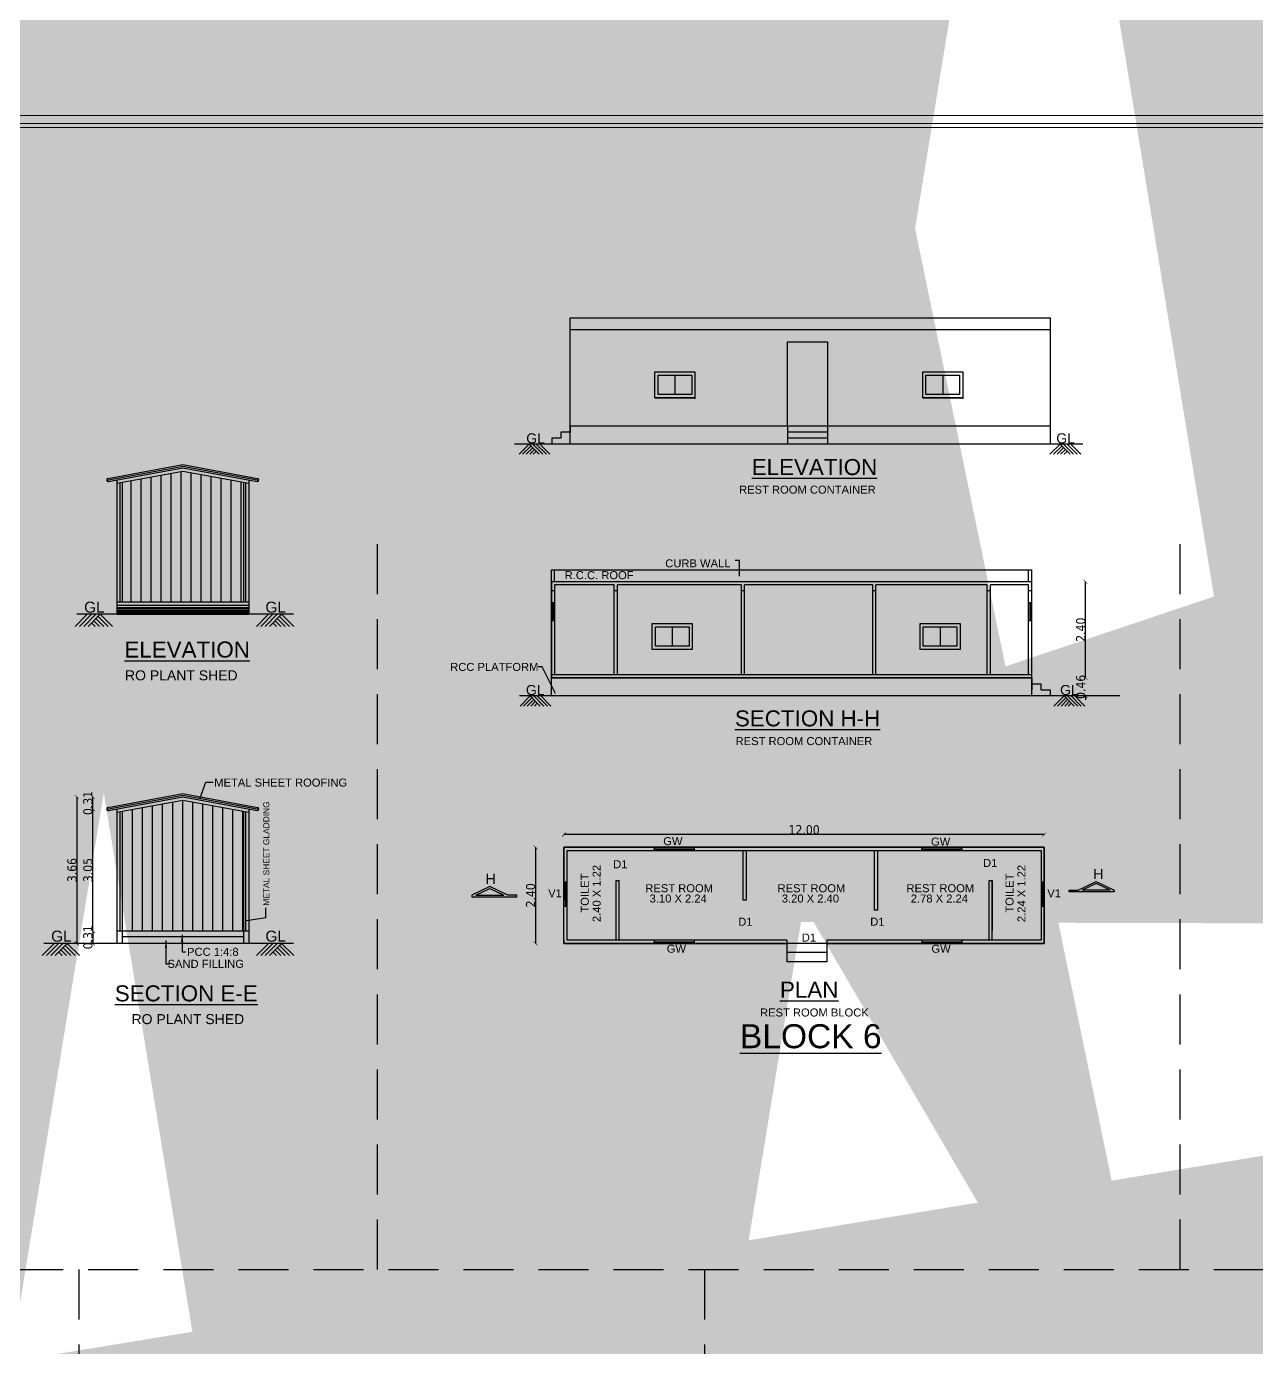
# Model space of a CAD drawing. Header units: metres. Extents: x 0 to 11269, y -5244 to -4054.
# Drawn here: x 10533.78 to 10564.51, y -4832.63 to -4799.62 of the extents above; entities that cross this region are included whole.
import ezdxf

# ---------------------------------------------------------------- set-up
doc = ezdxf.new("R2010")
doc.units = ezdxf.units.M
doc.header["$MEASUREMENT"] = 0
doc.header["$PDMODE"] = 2
doc.linetypes.add('HIDDEN', pattern=[0.375, 0.25, -0.125])
for name, color, linetype in [('2CON', 5, 'Continuous'), ('3CON', 3, 'Continuous'), ('4CON', 4, 'Continuous'), ('5CON', 2, 'Continuous'), ('BOUNDARY', 6, 'Continuous'), ('DIM', 3, 'Continuous'), ('DIST_EXIT', 7, 'Continuous'), ('G', 5, 'Continuous'), ('REIN', 3, 'Continuous'), ('TEX', 2, 'Continuous'), ('TEXT', 3, 'Continuous')]:
    doc.layers.add(name, color=color, linetype=linetype)
doc.styles.get("Standard").update_dxf_attribs({"font": 'arial.ttf'})
doc.styles.add('STYLE1', font='tahoma.ttf', dxfattribs={"height": 0.23})
doc.styles.add('SUBBU3', font='swissl.ttf', dxfattribs={"width": 0.8})
doc.dimstyles.new('300', dxfattribs={"dimscale": 0.1, "dimtxt": 500, "dimasz": 2000, "dimexe": 400, "dimexo": 1500, "dimgap": 0, "dimtad": 1, "dimlfac": 0.001, "dimzin": 0, "dimdsep": 46, "dimtxsty": 'Standard', "dimcen": 800, "dimse1": 1, "dimse2": 1, "dimclrd": 1, "dimclre": 5, "dimclrt": 3, "dimadec": 0, "dimazin": 0, "dimtfac": 1, "dimtix": 1, "dimtofl": 0, "dimtmove": 1, "dimatfit": 3, "dimfxl": 0, "dimtolj": 1, "dimtzin": 0, "dimarcsym": 0})
doc.dimstyles.new('FLOOR PLAN', dxfattribs={"dimtxt": 0.4, "dimasz": 0.1, "dimexe": 0.18, "dimexo": 0.0625, "dimgap": 0, "dimtad": 1, "dimzin": 0, "dimdsep": 46, "dimtxsty": 'Standard', "dimblk": 'ARCHTICK', "dimcen": 0.09, "dimse1": 1, "dimse2": 1, "dimclrd": 254, "dimclrt": 3, "dimadec": 0, "dimazin": 0, "dimtfac": 1, "dimtix": 1, "dimtofl": 0, "dimtmove": 1, "dimatfit": 0, "dimfxl": 0, "dimtolj": 1, "dimtzin": 0, "dimlwd": -1, "dimarcsym": 0})
doc.dimstyles.new('GG', dxfattribs={"dimscale": 0.1, "dimtxt": 2000, "dimasz": 2000, "dimexe": 400, "dimexo": 1500, "dimgap": 0.08, "dimtad": 1, "dimlfac": 0.001, "dimzin": 0, "dimdsep": 46, "dimtxsty": 'Standard', "dimcen": 800, "dimse1": 1, "dimse2": 1, "dimclrd": 1, "dimclre": 5, "dimclrt": 3, "dimadec": 0, "dimazin": 0, "dimtfac": 1, "dimtix": 1, "dimtofl": 0, "dimtmove": 0, "dimatfit": 3, "dimfxl": 0, "dimtolj": 1, "dimtzin": 0, "dimarcsym": 0})
doc.dimstyles.get("Standard").update_dxf_attribs({"dimtxt": 0.18, "dimasz": 0.18, "dimexe": 0.18, "dimexo": 0.0625, "dimgap": 0.09, "dimtad": 0, "dimtih": 1, "dimtoh": 1, "dimdec": 4, "dimzin": 0, "dimdsep": 46, "dimtxsty": 'Standard', "dimcen": 0.09, "dimadec": 0, "dimazin": 0, "dimtfac": 1, "dimtdec": 4, "dimtofl": 0, "dimtmove": 0, "dimatfit": 3, "dimfxl": 0, "dimtolj": 1, "dimtzin": 0, "dimarcsym": 0})

# ---------------------------------------------------------------- blocks, each defined once
blk = doc.blocks.new('_ArchTick')
at = {"color": 0, "lineweight": 0, "const_width": 0.15}
blk.add_lwpolyline([(-0.5, -0.5), (0.5, 0.5)], dxfattribs=at)
blk = doc.blocks.new('*D285')
at = {"layer": 'DEFPOINTS', "color": 0, "linetype": 'ByBlock', "ltscale": 100}
for p in [(10535.434, -4819.171), (10536.034, -4819.171), (10536.034, -4822.221)]:
    blk.add_point(p, dxfattribs=at)
at = {"layer": 'DIM', "color": 254, "linetype": 'HIDDEN', "ltscale": 100}
blk.add_line((10535.434, -4822.221), (10535.434, -4819.171), dxfattribs=at)
at = {"layer": 'DIM', "color": 254, "linetype": 'ByBlock', "ltscale": 100, "xscale": 0.1, "yscale": 0.1, "zscale": 0.1}
for p, rotation in [((10535.434, -4819.171), 90), ((10535.434, -4822.221), 270)]:
    blk.add_blockref('_ArchTick', p, dxfattribs=dict(at, rotation=rotation))
at = {"layer": 'DIM', "color": 3, "linetype": 'ByBlock', "ltscale": 100, "insert": (10535.314, -4820.696), "char_height": 0.23, "attachment_point": 5, "rotation": 90, "style": 'STYLE1'}
blk.add_mtext('\\A1;3.05', dxfattribs=at)
blk = doc.blocks.new('*D286')
at = {"layer": 'DEFPOINTS', "color": 0, "linetype": 'ByBlock', "ltscale": 100}
for p in [(10535.356, -4818.866), (10535.035, -4822.526), (10535.356, -4822.526)]:
    blk.add_point(p, dxfattribs=at)
at = {"layer": 'DIM', "color": 254, "linetype": 'HIDDEN', "ltscale": 100}
blk.add_line((10535.035, -4818.866), (10535.035, -4822.526), dxfattribs=at)
at = {"layer": 'DIM', "color": 254, "linetype": 'ByBlock', "ltscale": 100, "xscale": 0.1, "yscale": 0.1, "zscale": 0.1}
for p, rotation in [((10535.035, -4818.866), 90), ((10535.035, -4822.526), 270)]:
    blk.add_blockref('_ArchTick', p, dxfattribs=dict(at, rotation=rotation))
at = {"layer": 'DIM', "color": 3, "linetype": 'ByBlock', "ltscale": 100, "insert": (10534.916, -4820.696), "char_height": 0.23, "attachment_point": 5, "rotation": 90, "style": 'STYLE1'}
blk.add_mtext('\\A1;3.66', dxfattribs=at)
blk = doc.blocks.new('*D287')
at = {"layer": 'DEFPOINTS', "color": 0, "linetype": 'ByBlock', "ltscale": 100}
for p in [(10536.034, -4822.221), (10535.434, -4822.526), (10536.034, -4822.526)]:
    blk.add_point(p, dxfattribs=at)
at = {"layer": 'DIM', "color": 254, "linetype": 'HIDDEN', "ltscale": 100}
blk.add_line((10535.434, -4822.221), (10535.434, -4822.526), dxfattribs=at)
at = {"layer": 'DIM', "color": 254, "linetype": 'ByBlock', "ltscale": 100, "xscale": 0.1, "yscale": 0.1, "zscale": 0.1}
for p, rotation in [((10535.434, -4822.221), 90), ((10535.434, -4822.526), 270)]:
    blk.add_blockref('_ArchTick', p, dxfattribs=dict(at, rotation=rotation))
at = {"layer": 'DIM', "color": 3, "linetype": 'ByBlock', "ltscale": 100, "insert": (10535.314, -4822.373), "char_height": 0.23, "attachment_point": 5, "rotation": 90, "style": 'STYLE1'}
blk.add_mtext('\\A1;0.31', dxfattribs=at)
blk = doc.blocks.new('*D288')
at = {"layer": 'DEFPOINTS', "color": 0, "linetype": 'ByBlock', "ltscale": 100}
for p in [(10535.434, -4818.866), (10537.684, -4818.866), (10536.034, -4819.171)]:
    blk.add_point(p, dxfattribs=at)
at = {"layer": 'DIM', "color": 254, "linetype": 'HIDDEN', "ltscale": 100}
blk.add_line((10535.434, -4819.171), (10535.434, -4818.866), dxfattribs=at)
at = {"layer": 'DIM', "color": 254, "linetype": 'ByBlock', "ltscale": 100, "xscale": 0.1, "yscale": 0.1, "zscale": 0.1}
for p, rotation in [((10535.434, -4818.866), 90), ((10535.434, -4819.171), 270)]:
    blk.add_blockref('_ArchTick', p, dxfattribs=dict(at, rotation=rotation))
at = {"layer": 'DIM', "color": 3, "linetype": 'ByBlock', "ltscale": 100, "insert": (10535.314, -4819.018), "char_height": 0.23, "attachment_point": 5, "rotation": 90, "style": 'STYLE1'}
blk.add_mtext('\\A1;0.31', dxfattribs=at)
blk = doc.blocks.new('*D291')
at = {"layer": 'DEFPOINTS', "color": 0, "linetype": 'ByBlock', "ltscale": 100}
for p in [(10546.871, -4820.126), (10546.496, -4822.526), (10546.871, -4822.526)]:
    blk.add_point(p, dxfattribs=at)
at = {"layer": 'DIM', "color": 254, "linetype": 'HIDDEN', "ltscale": 100}
blk.add_line((10546.496, -4820.126), (10546.496, -4822.526), dxfattribs=at)
at = {"layer": 'DIM', "color": 254, "linetype": 'ByBlock', "ltscale": 100, "xscale": 0.1, "yscale": 0.1, "zscale": 0.1}
for p, rotation in [((10546.496, -4820.126), 90), ((10546.496, -4822.526), 270)]:
    blk.add_blockref('_ArchTick', p, dxfattribs=dict(at, rotation=rotation))
at = {"layer": 'DIM', "color": 3, "linetype": 'ByBlock', "ltscale": 100, "insert": (10546.376, -4821.326), "char_height": 0.23, "attachment_point": 5, "rotation": 90, "style": 'STYLE1'}
blk.add_mtext('\\A1;2.40', dxfattribs=at)
blk = doc.blocks.new('*D292')
at = {"layer": 'DEFPOINTS', "color": 0, "linetype": 'ByBlock', "ltscale": 100}
for p in [(10547.209, -4819.81), (10547.209, -4820.126), (10559.209, -4820.126)]:
    blk.add_point(p, dxfattribs=at)
at = {"layer": 'DIM', "color": 254, "linetype": 'HIDDEN', "ltscale": 100}
blk.add_line((10559.209, -4819.81), (10547.209, -4819.81), dxfattribs=at)
at = {"layer": 'DIM', "color": 254, "linetype": 'ByBlock', "ltscale": 100, "xscale": 0.1, "yscale": 0.1, "zscale": 0.1, "rotation": 180}
blk.add_blockref('_ArchTick', (10547.209, -4819.81), dxfattribs=at)
at = {"layer": 'DIM', "color": 254, "linetype": 'ByBlock', "ltscale": 100, "xscale": 0.1, "yscale": 0.1, "zscale": 0.1}
blk.add_blockref('_ArchTick', (10559.209, -4819.81), dxfattribs=at)
at = {"layer": 'DIM', "color": 3, "linetype": 'ByBlock', "ltscale": 100, "insert": (10553.209, -4819.69), "char_height": 0.23, "attachment_point": 5, "style": 'STYLE1'}
blk.add_mtext('\\A1;12.00', dxfattribs=at)
blk = doc.blocks.new('*D289')
at = {"layer": 'DEFPOINTS', "color": 0, "linetype": 'ByBlock', "ltscale": 100}
for p in [(10552.098, -4815.89), (10560.24, -4815.89), (10552.098, -4816.345)]:
    blk.add_point(p, dxfattribs=at)
at = {"layer": 'DIM', "color": 254, "linetype": 'HIDDEN', "ltscale": 100}
for p, q in [((10560.24, -4815.89), (10560.24, -4815.79)), ((10560.24, -4816.345), (10560.24, -4816.445))]:
    blk.add_line(p, q, dxfattribs=at)
at = {"layer": 'DIM', "color": 254, "linetype": 'ByBlock', "ltscale": 100, "xscale": 0.1, "yscale": 0.1, "zscale": 0.1}
for p, rotation in [((10560.24, -4815.89), 270), ((10560.24, -4816.345), 90)]:
    blk.add_blockref('_ArchTick', p, dxfattribs=dict(at, rotation=rotation))
at = {"layer": 'DIM', "color": 3, "linetype": 'ByBlock', "ltscale": 100, "insert": (10560.121, -4816.117), "char_height": 0.23, "attachment_point": 5, "rotation": 90, "style": 'STYLE1'}
blk.add_mtext('\\A1;0.46', dxfattribs=at)
blk = doc.blocks.new('*D290')
at = {"layer": 'DEFPOINTS', "color": 0, "linetype": 'ByBlock', "ltscale": 100}
for p in [(10558.895, -4813.49), (10560.24, -4813.49), (10552.098, -4815.89)]:
    blk.add_point(p, dxfattribs=at)
at = {"layer": 'DIM', "color": 254, "linetype": 'HIDDEN', "ltscale": 100}
blk.add_line((10560.24, -4815.89), (10560.24, -4813.49), dxfattribs=at)
at = {"layer": 'DIM', "color": 254, "linetype": 'ByBlock', "ltscale": 100, "xscale": 0.1, "yscale": 0.1, "zscale": 0.1}
for p, rotation in [((10560.24, -4813.49), 90), ((10560.24, -4815.89), 270)]:
    blk.add_blockref('_ArchTick', p, dxfattribs=dict(at, rotation=rotation))
at = {"layer": 'DIM', "color": 3, "linetype": 'ByBlock', "ltscale": 100, "insert": (10560.121, -4814.69), "char_height": 0.23, "attachment_point": 5, "rotation": 90, "style": 'STYLE1'}
blk.add_mtext('\\A1;2.40', dxfattribs=at)

msp = doc.modelspace()

# ---------------------------------------------------------------- hatches: boundary and pattern name
at = {"layer": 'DIM', "linetype": 'ByBlock', "ltscale": 100}
h = msp.add_hatch(dxfattribs=at)
h.set_pattern_fill('ANSI31', color=4, scale=2, angle=225, style=0)
h.set_pattern_definition([(270, (4094.14307, 292.15275), (0.25, -1e-16), [])])
h.paths.add_polyline_path([(10539.19876, -4811.00644), (10537.6836, -4810.72636), (10536.16844, -4811.00644), (10536.16844, -4814.00071), (10539.19876, -4814.00071)])
h = msp.add_hatch(dxfattribs=at)
h.set_pattern_fill('ANSI31', color=4, scale=2, angle=225, style=0)
h.set_pattern_definition([(270, (4086.93128, 283.98295), (0.25, -1e-16), [])])
h.paths.add_polyline_path([(10536.16844, -4819.22644), (10536.16844, -4822.22071), (10539.19876, -4822.22071), (10539.19876, -4819.22644), (10537.6836, -4818.94636)])

# ---------------------------------------------------------------- linework, layer by layer
at = {"linetype": 'ByBlock', "lineweight": 18}
for points in [[(10514.24761, -4864.56177), (10602.66862, -4864.56177), (10602.66862, -4801.84434), (10514.24761, -4801.84434)], [(10514.44775, -4864.36163), (10602.46848, -4864.36163), (10602.46848, -4802.04448), (10514.44775, -4802.04448)], [(10514.54782, -4864.26156), (10602.36841, -4864.26156), (10602.36841, -4802.14455), (10514.54782, -4802.14455)]]:
    msp.add_lwpolyline(points, close=True, dxfattribs=at)
at = {"layer": '2CON'}
for p, q in [((10546.08576, -4810.30817), (10546.33777, -4810.05616)), ((10546.17486, -4810.30817), (10546.38232, -4810.10071)), ((10546.26396, -4810.30817), (10546.42687, -4810.14526)), ((10546.58979, -4810.30817), (10546.33777, -4810.05616)), ((10546.35306, -4810.30817), (10546.47142, -4810.18981)), ((10546.67889, -4810.30817), (10546.42687, -4810.05616)), ((10546.44216, -4810.30817), (10546.51597, -4810.23436)), ((10546.76799, -4810.30817), (10546.51597, -4810.05616)), ((10546.85709, -4810.30817), (10546.60507, -4810.05616)), ((10559.35036, -4810.30817), (10559.60238, -4810.05616)), ((10559.43946, -4810.30817), (10559.64693, -4810.10071)), ((10559.52856, -4810.30817), (10559.69148, -4810.14526)), ((10559.85439, -4810.30817), (10559.60238, -4810.05616)), ((10559.61766, -4810.30817), (10559.73603, -4810.18981)), ((10559.94349, -4810.30817), (10559.69148, -4810.05616)), ((10559.70676, -4810.30817), (10559.78058, -4810.23436)), ((10560.03259, -4810.30817), (10559.78058, -4810.05616)), ((10560.12169, -4810.30817), (10559.86968, -4810.05616)), ((10546.11158, -4816.59695), (10546.36359, -4816.34494)), ((10546.20068, -4816.59695), (10546.40814, -4816.38949)), ((10546.28978, -4816.59695), (10546.45269, -4816.43404)), ((10546.6156, -4816.59695), (10546.36359, -4816.34494)), ((10546.37888, -4816.59695), (10546.49724, -4816.47859)), ((10546.7047, -4816.59695), (10546.45269, -4816.34494)), ((10546.7938, -4816.59695), (10546.54179, -4816.34494)), ((10546.8829, -4816.59695), (10546.63089, -4816.34494)), ((10559.45186, -4816.59695), (10559.70388, -4816.34494)), ((10559.54096, -4816.59695), (10559.74843, -4816.38949)), ((10559.63006, -4816.59695), (10559.79298, -4816.43404)), ((10559.95589, -4816.59695), (10559.70388, -4816.34494)), ((10559.71916, -4816.59695), (10559.83753, -4816.47859)), ((10560.04499, -4816.59695), (10559.79298, -4816.34494)), ((10560.13409, -4816.59695), (10559.88208, -4816.34494)), ((10560.22319, -4816.59695), (10559.97118, -4816.34494)), ((10546.46798, -4816.59695), (10546.54179, -4816.52314)), ((10559.80826, -4816.59695), (10559.88208, -4816.52314))]:
    msp.add_line(p, q, dxfattribs=at)
at = {"layer": '2CON', "color": 1}
for p, q in [((10534.99303, -4814.61118), (10535.2985, -4814.30571)), ((10535.10103, -4814.61118), (10535.4065, -4814.30571)), ((10535.20903, -4814.61118), (10535.5145, -4814.30571)), ((10535.31703, -4814.61118), (10535.6225, -4814.30571)), ((10535.49597, -4814.61118), (10535.4065, -4814.52171)), ((10535.60397, -4814.61118), (10535.4605, -4814.46771)), ((10535.71197, -4814.61118), (10535.5145, -4814.41371)), ((10535.81997, -4814.61118), (10535.5685, -4814.35971)), ((10535.92797, -4814.61118), (10535.6225, -4814.30571)), ((10539.52304, -4814.61118), (10539.82851, -4814.30571)), ((10539.63104, -4814.61118), (10539.93651, -4814.30571)), ((10539.73904, -4814.61118), (10540.04451, -4814.30571)), ((10539.84704, -4814.61118), (10540.15251, -4814.30571)), ((10540.02598, -4814.61118), (10539.93651, -4814.52171)), ((10540.13398, -4814.61118), (10539.99051, -4814.46771)), ((10540.24198, -4814.61118), (10540.04451, -4814.41371)), ((10540.34998, -4814.61118), (10540.09851, -4814.35971)), ((10540.45798, -4814.61118), (10540.15251, -4814.30571)), ((10534.16854, -4822.83118), (10534.47401, -4822.52571)), ((10534.27654, -4822.83118), (10534.58201, -4822.52571)), ((10534.38454, -4822.83118), (10534.69001, -4822.52571)), ((10534.49254, -4822.83118), (10534.79801, -4822.52571)), ((10534.67148, -4822.83118), (10534.58201, -4822.74171)), ((10534.77948, -4822.83118), (10534.63601, -4822.68771)), ((10534.88748, -4822.83118), (10534.69001, -4822.63371)), ((10534.99548, -4822.83118), (10534.74401, -4822.57971)), ((10535.10348, -4822.83118), (10534.79801, -4822.52571)), ((10539.52304, -4822.83118), (10539.82851, -4822.52571)), ((10539.63104, -4822.83118), (10539.93651, -4822.52571)), ((10539.73904, -4822.83118), (10540.04451, -4822.52571)), ((10539.84704, -4822.83118), (10540.15251, -4822.52571)), ((10540.02598, -4822.83118), (10539.93651, -4822.74171)), ((10540.13398, -4822.83118), (10539.99051, -4822.68771)), ((10540.24198, -4822.83118), (10540.04451, -4822.63371)), ((10540.34998, -4822.83118), (10540.09851, -4822.57971)), ((10540.45798, -4822.83118), (10540.15251, -4822.52571))]:
    msp.add_line(p, q, dxfattribs=at)
at = {"layer": 'DIM', "color": 4, "linetype": 'ByBlock', "ltscale": 100}
for p, q in [((10547.36241, -4810.05616), (10547.36241, -4806.90116)), ((10547.36241, -4806.90116), (10559.36241, -4806.90116)), ((10559.36241, -4810.05616), (10559.36241, -4806.90116)), ((10559.36241, -4807.20116), (10547.36241, -4807.20116)), ((10550.48106, -4808.24995), (10550.48106, -4808.92245)), ((10557.17106, -4808.24995), (10557.17106, -4808.92245)), ((10547.13241, -4809.90116), (10546.90241, -4809.90116)), ((10546.90241, -4809.90116), (10546.90241, -4810.05616)), ((10547.36241, -4809.75116), (10547.13241, -4809.75116)), ((10547.13241, -4809.75116), (10547.13241, -4809.90116)), ((10547.36241, -4810.05616), (10547.36241, -4809.60116)), ((10559.36241, -4809.60116), (10547.36241, -4809.60116)), ((10547.36241, -4809.60116), (10547.36241, -4809.75116)), ((10552.79656, -4809.60116), (10552.79656, -4810.05616)), ((10553.79656, -4809.75116), (10552.79656, -4809.75116)), ((10553.79656, -4809.90116), (10552.79656, -4809.90116)), ((10553.79656, -4809.60116), (10553.79656, -4810.05616)), ((10559.36241, -4810.05616), (10559.36241, -4809.60116)), ((10560.17141, -4810.05616), (10545.97013, -4810.05616)), ((10535.8139, -4810.91132), (10537.6836, -4810.56571)), ((10537.6836, -4810.56571), (10539.5533, -4810.91132)), ((10535.78237, -4810.95715), (10537.6836, -4810.60571)), ((10535.8282, -4810.98868), (10537.6836, -4810.64571)), ((10536.0336, -4811.03136), (10537.6836, -4810.72636)), ((10537.6836, -4810.60571), (10539.58483, -4810.95715)), ((10537.6836, -4810.64571), (10539.539, -4810.98868)), ((10537.6836, -4810.72636), (10539.3336, -4811.03136)), ((10536.0336, -4810.95071), (10536.0336, -4814.30571)), ((10536.1136, -4811.01658), (10536.1136, -4814.00071)), ((10536.16844, -4811.00644), (10536.16844, -4814.00071)), ((10539.19876, -4811.00644), (10539.19876, -4814.00071)), ((10539.2536, -4811.01658), (10539.2536, -4814.00071)), ((10539.3336, -4810.95071), (10539.3336, -4814.30571)), ((10546.89521, -4813.48994), (10546.89521, -4813.18994)), ((10546.89521, -4813.18994), (10558.89521, -4813.18994)), ((10546.97521, -4813.48994), (10546.97521, -4813.18994)), ((10558.81521, -4813.48994), (10558.81521, -4813.18994)), ((10558.89521, -4813.48994), (10558.89521, -4813.18994)), ((10558.89521, -4813.48994), (10546.89521, -4813.48994)), ((10546.89521, -4816.34494), (10546.89521, -4813.48994)), ((10558.89521, -4813.48994), (10546.89521, -4813.48994)), ((10546.89521, -4813.48994), (10546.89521, -4815.88994)), ((10558.89521, -4816.34494), (10558.89521, -4813.48994)), ((10558.89521, -4815.88994), (10558.89521, -4813.48994)), ((10546.97521, -4813.71994), (10546.89521, -4813.71994)), ((10548.4628, -4813.56994), (10546.97521, -4813.56994)), ((10546.97521, -4813.56994), (10546.97521, -4815.80994)), ((10548.4628, -4815.80994), (10548.4628, -4813.56994)), ((10548.5428, -4813.71994), (10548.4628, -4813.71994)), ((10548.5428, -4815.80994), (10548.5428, -4813.56994)), ((10551.6428, -4815.80994), (10551.6428, -4813.56994)), ((10551.7228, -4813.71994), (10551.6428, -4813.71994)), ((10551.7228, -4815.80994), (10551.7228, -4813.56994)), ((10554.9228, -4815.80994), (10554.9228, -4813.56994)), ((10555.0028, -4813.71994), (10554.9228, -4813.71994)), ((10555.0028, -4815.80994), (10555.0028, -4813.56994)), ((10557.7828, -4815.80994), (10557.7828, -4813.56994)), ((10557.8628, -4813.71994), (10557.7828, -4813.71994)), ((10557.8628, -4815.80994), (10557.8628, -4813.56994)), ((10558.81521, -4813.56994), (10557.8628, -4813.56994)), ((10558.81521, -4815.80994), (10558.81521, -4813.56994)), ((10558.89521, -4813.71994), (10558.81521, -4813.71994)), ((10539.3336, -4814.00071), (10536.0336, -4814.00071)), ((10539.3336, -4814.08182), (10536.0336, -4814.08182)), ((10539.3336, -4814.14039), (10536.0336, -4814.14039)), ((10539.3336, -4814.17944), (10536.0336, -4814.17944)), ((10546.97521, -4814.01994), (10546.89521, -4814.01994)), ((10558.89521, -4814.01994), (10558.81521, -4814.01994)), ((10540.45037, -4814.30571), (10535.03534, -4814.30571)), ((10539.3336, -4814.21702), (10536.0336, -4814.21702)), ((10539.3336, -4814.24877), (10536.0336, -4814.24877)), ((10539.3336, -4814.27772), (10536.0336, -4814.27772)), ((10539.3336, -4814.2966), (10536.0336, -4814.2966)), ((10539.3336, -4814.3059), (10536.0336, -4814.3059)), ((10546.97521, -4814.46994), (10546.89521, -4814.46994)), ((10558.89521, -4814.46994), (10558.81521, -4814.46994)), ((10546.89521, -4815.80994), (10558.89521, -4815.80994)), ((10546.89521, -4816.34494), (10546.89521, -4815.88994)), ((10558.89521, -4815.88994), (10546.89521, -4815.88994)), ((10546.89521, -4815.88994), (10558.89521, -4815.88994)), ((10558.89521, -4816.34494), (10558.89521, -4815.88994)), ((10558.89521, -4815.88994), (10558.89521, -4816.19244)), ((10558.89521, -4816.04119), (10559.12521, -4816.04119)), ((10559.12521, -4816.04119), (10559.12521, -4816.19369)), ((10561.09631, -4816.34494), (10546.10017, -4816.34494)), ((10559.12521, -4816.19369), (10559.35821, -4816.19369)), ((10559.35821, -4816.19369), (10559.35821, -4816.34494)), ((10535.8139, -4819.13132), (10537.6836, -4818.78571)), ((10537.6836, -4818.78571), (10539.5533, -4819.13132)), ((10535.78237, -4819.17715), (10537.6836, -4818.82571)), ((10535.8282, -4819.20867), (10537.6836, -4818.86571)), ((10536.0336, -4819.25136), (10537.6836, -4818.94636)), ((10537.6836, -4818.82571), (10539.58483, -4819.17715)), ((10537.6836, -4818.86571), (10539.539, -4819.20867)), ((10537.6836, -4818.94636), (10539.3336, -4819.25136)), ((10536.0336, -4819.17071), (10536.0336, -4822.52571)), ((10536.1136, -4819.23657), (10536.1136, -4822.22071)), ((10536.16844, -4819.22644), (10536.16844, -4822.52571)), ((10539.19876, -4819.22644), (10539.19876, -4822.52571)), ((10539.2536, -4819.23657), (10539.2536, -4822.22071)), ((10539.3336, -4819.17071), (10539.3336, -4822.52571)), ((10549.46053, -4820.12571), (10549.46053, -4820.20571)), ((10550.46053, -4820.12571), (10550.46053, -4820.20571)), ((10556.15053, -4820.12571), (10556.15053, -4820.20571)), ((10557.15053, -4820.12571), (10557.15053, -4820.20571)), ((10547.28911, -4822.44571), (10547.28911, -4820.20571)), ((10547.28911, -4820.20571), (10559.12911, -4820.20571)), ((10551.68911, -4821.44571), (10551.68911, -4820.20571)), ((10551.76911, -4821.44571), (10551.76911, -4820.20571)), ((10554.96911, -4821.69571), (10554.96911, -4820.20571)), ((10555.04911, -4821.69571), (10555.04911, -4820.20571)), ((10559.12911, -4820.20571), (10559.12911, -4820.30613)), ((10547.20911, -4820.98571), (10547.28911, -4820.98571)), ((10548.50911, -4822.44571), (10548.50911, -4820.95571)), ((10548.50911, -4822.44571), (10548.50911, -4820.95571)), ((10548.50911, -4820.95571), (10548.58911, -4820.95571)), ((10548.58911, -4822.44571), (10548.58911, -4820.95571)), ((10557.82911, -4820.95571), (10557.90911, -4820.95571)), ((10557.82911, -4822.44571), (10557.82911, -4820.95571)), ((10557.90911, -4822.44571), (10557.90911, -4820.95571)), ((10559.12911, -4820.98571), (10559.20911, -4820.98571)), ((10551.76911, -4821.44571), (10551.68911, -4821.44571)), ((10547.20911, -4821.59571), (10547.28911, -4821.59571)), ((10555.04911, -4821.69571), (10554.96911, -4821.69571)), ((10559.12911, -4821.59571), (10559.20911, -4821.59571)), ((10539.3336, -4822.22071), (10536.0336, -4822.22071)), ((10539.19876, -4822.3604), (10536.16844, -4822.3604)), ((10552.77603, -4822.44571), (10547.28911, -4822.44571)), ((10549.46053, -4822.44571), (10549.46053, -4822.52571)), ((10550.46053, -4822.44571), (10550.46053, -4822.52571)), ((10552.77603, -4822.44571), (10552.77603, -4822.52571)), ((10559.12911, -4822.44571), (10553.77603, -4822.44571)), ((10553.77603, -4822.44571), (10553.77603, -4822.52571)), ((10556.15053, -4822.44571), (10556.15053, -4822.52571)), ((10557.15053, -4822.44571), (10557.15053, -4822.52571)), ((10559.12911, -4822.20881), (10559.12911, -4822.44571)), ((10540.45037, -4822.52571), (10534.21084, -4822.52571)), ((10553.77603, -4822.52571), (10552.77603, -4822.52571)), ((10552.77603, -4822.52571), (10552.77603, -4822.98571)), ((10553.77603, -4822.75571), (10552.77603, -4822.75571)), ((10553.77603, -4822.52571), (10553.77603, -4822.98571)), ((10553.77603, -4822.98571), (10552.77603, -4822.98571))]:
    msp.add_line(p, q, dxfattribs=at)
at = {"layer": 'DIM', "color": 4, "linetype": 'Continuous', "ltscale": 100}
for p, q in [((10549.48106, -4808.24995), (10550.48106, -4808.24995)), ((10556.17106, -4808.24995), (10557.17106, -4808.24995)), ((10549.98106, -4808.32995), (10549.98106, -4808.81295)), ((10556.67106, -4808.32995), (10556.67106, -4808.81295)), ((10549.48106, -4808.89295), (10550.48106, -4808.89295)), ((10556.17106, -4808.89295), (10557.17106, -4808.89295)), ((10549.91421, -4814.61872), (10549.91421, -4815.10172)), ((10556.60421, -4814.61872), (10556.60421, -4815.10172))]:
    msp.add_line(p, q, dxfattribs=at)
at = {"layer": 'DIM', "color": 4, "linetype": 'ByBlock', "ltscale": 100}
for points in [[(10552.79656, -4807.50116), (10553.79656, -4807.50116), (10553.79656, -4809.60116), (10552.79656, -4809.60116)], [(10546.93521, -4814.01994), (10546.95121, -4814.01994), (10546.95121, -4814.46994), (10546.93521, -4814.46994)], [(10558.85521, -4814.01994), (10558.87121, -4814.01994), (10558.87121, -4814.46994), (10558.85521, -4814.46994)], [(10547.20911, -4820.12571), (10559.20911, -4820.12571), (10559.20911, -4822.52571), (10547.20911, -4822.52571)], [(10549.46053, -4820.16571), (10550.46053, -4820.16571), (10550.46053, -4820.17811), (10549.46053, -4820.17811)], [(10556.15053, -4820.16571), (10557.15053, -4820.16571), (10557.15053, -4820.17811), (10556.15053, -4820.17811)], [(10547.24911, -4820.98571), (10547.26203, -4820.98571), (10547.26203, -4821.59571), (10547.24911, -4821.59571)], [(10559.16911, -4820.98571), (10559.18203, -4820.98571), (10559.18203, -4821.59571), (10559.16911, -4821.59571)], [(10549.46053, -4822.48571), (10550.46053, -4822.48571), (10550.46053, -4822.49811), (10549.46053, -4822.49811)], [(10556.15053, -4822.48571), (10557.15053, -4822.48571), (10557.15053, -4822.49811), (10556.15053, -4822.49811)]]:
    msp.add_lwpolyline(points, close=True, dxfattribs=at)
at = {"layer": 'DIM', "color": 4, "linetype": 'Continuous', "ltscale": 100}
for points in [[(10549.48106, -4808.24995), (10550.48106, -4808.24995), (10550.48106, -4808.89295), (10549.48106, -4808.89295)], [(10556.17106, -4808.24995), (10557.17106, -4808.24995), (10557.17106, -4808.89295), (10556.17106, -4808.89295)], [(10549.56106, -4808.32995), (10550.40106, -4808.32995), (10550.40106, -4808.81295), (10549.56106, -4808.81295)], [(10556.25106, -4808.32995), (10557.09106, -4808.32995), (10557.09106, -4808.81295), (10556.25106, -4808.81295)], [(10549.41421, -4814.53872), (10550.41421, -4814.53872), (10550.41421, -4815.18172), (10549.41421, -4815.18172)], [(10549.49421, -4814.61872), (10550.33421, -4814.61872), (10550.33421, -4815.10172), (10549.49421, -4815.10172)], [(10556.10421, -4814.53872), (10557.10421, -4814.53872), (10557.10421, -4815.18172), (10556.10421, -4815.18172)], [(10556.18421, -4814.61872), (10557.02421, -4814.61872), (10557.02421, -4815.10172), (10556.18421, -4815.10172)]]:
    msp.add_lwpolyline(points, close=True, dxfattribs=at)
at = {"layer": 'DIM', "color": 4, "linetype": 'ByBlock', "ltscale": 100}
for points in [[(10551.6428, -4813.56994), (10548.5428, -4813.56994)], [(10554.9228, -4813.56994), (10551.7228, -4813.56994)], [(10557.7828, -4813.56994), (10555.0028, -4813.56994)], [(10547.20911, -4821.44571), (10547.20911, -4820.12571), (10559.20911, -4820.12571), (10559.20911, -4820.30613)], [(10559.20911, -4820.30613), (10559.20911, -4820.12571), (10547.20911, -4820.12571), (10547.20911, -4821.44571)], [(10553.77603, -4822.52571), (10559.20911, -4822.52571), (10559.20911, -4820.30613)], [(10559.12911, -4820.30613), (10559.12911, -4822.20881)], [(10557.90911, -4820.95571), (10557.90911, -4822.20881)], [(10552.77603, -4822.52571), (10547.20911, -4822.52571), (10547.20911, -4822.44571)], [(10547.20911, -4822.44571), (10547.20911, -4822.52571), (10552.77603, -4822.52571)], [(10559.20911, -4822.20881), (10559.20911, -4822.52571), (10553.77603, -4822.52571)]]:
    msp.add_lwpolyline(points, dxfattribs=at)
at = {"layer": 'DIM', "color": 4, "linetype": 'Continuous', "ltscale": 100}
for points in [[(10547.20911, -4821.44571), (10547.20911, -4820.12571), (10559.20911, -4820.12571), (10559.20911, -4822.52571), (10553.77603, -4822.52571)], [(10552.77603, -4822.52571), (10547.20911, -4822.52571), (10547.20911, -4820.12571), (10559.20911, -4820.12571), (10559.20911, -4822.52571), (10553.77603, -4822.52571)], [(10552.77603, -4822.52571), (10547.20911, -4822.52571), (10547.20911, -4822.44571)]]:
    msp.add_lwpolyline(points, dxfattribs=at)
at = {"layer": 'DIM', "color": 4, "linetype": 'ByBlock', "ltscale": 100}
for centre, start, end in [((10535.82105, -4810.95), 100.472824, 280.472824), ((10539.54615, -4810.95), 259.527176, 79.527176), ((10535.82105, -4819.17), 100.472824, 280.472824), ((10539.54615, -4819.17), 259.527176, 79.527176)]:
    msp.add_arc(centre, 0.03933, start, end, dxfattribs=at)
at = {"layer": 'DIST_EXIT', "linetype": 'HIDDEN', "ltscale": 5}
for p, q in [((10542.54725, -4830.675), (10542.54725, -4812.31033)), ((10562.60209, -4830.675), (10562.60209, -4812.31033)), ((10516.57321, -4830.675), (10571.74657, -4830.675)), ((10535.08913, -4830.675), (10535.08913, -4848.91224)), ((10550.71743, -4830.675), (10550.71743, -4848.91224))]:
    msp.add_line(p, q, dxfattribs=at)
at = {"layer": 'G'}
for p, q in [((10560.50847, -4821.03233), (10560.15869, -4821.19847)), ((10560.85825, -4821.19847), (10560.50847, -4821.03233)), ((10545.00427, -4821.31923), (10545.35405, -4821.15309)), ((10545.00427, -4821.31923), (10545.70383, -4821.31923)), ((10545.35405, -4821.15309), (10545.70383, -4821.31923)), ((10560.85825, -4821.19847), (10560.15869, -4821.19847))]:
    msp.add_line(p, q, dxfattribs=at)
at = {"layer": 'REIN'}
for points in [[(10546.02905, -4821.36236), (10546.02905, -4821.31923), (10545.80405, -4821.31923), (10545.35405, -4821.10548), (10544.90405, -4821.31923), (10544.90405, -4821.36236), (10546.02905, -4821.36236)], [(10559.83347, -4821.2416), (10559.83347, -4821.19847), (10560.05847, -4821.19847), (10560.50847, -4820.98472), (10560.95847, -4821.19847), (10560.95847, -4821.2416), (10559.83347, -4821.2416)]]:
    msp.add_lwpolyline(points, close=True, dxfattribs=at)

# ---------------------------------------------------------------- texts
at = {"color": 2}
for p in [(10546.26537, -4810.03276), (10559.50846, -4810.03276), (10546.25722, -4816.32154), (10559.60408, -4816.32154)]:
    msp.add_text('GL', height=0.25, dxfattribs=at).set_placement(p)
at = {"layer": '2CON', "color": 3, "linetype": 'Continuous'}
for s, p in [('R.C.C. ROOF', (10547.2258, -4813.42705)), ('METAL SHEET ROOFING', (10538.47008, -4818.60904))]:
    msp.add_text(s, height=0.2, dxfattribs=at).set_placement(p)
msp.add_text('METAL SHEET GLADDING', height=0.15, rotation=90, dxfattribs=at).set_placement((10539.84465, -4821.5855))
at = {"layer": '3CON'}
for s, p in [('REST ROOM CONTAINER', (10551.58331, -4811.29032)), ('CURB WALL', (10549.73867, -4813.13189)), ('RCC PLATFORM', (10544.36552, -4815.72)), ('REST ROOM CONTAINER', (10551.49743, -4817.57278)), ('GW', (10549.68903, -4820.07261)), ('GW', (10556.37903, -4820.08361)), ('D1', (10548.43853, -4820.64911)), ('D1', (10557.68003, -4820.61561)), ('REST ROOM', (10549.24053, -4821.24861)), ('REST ROOM', (10552.54453, -4821.24861)), ('REST ROOM', (10555.76653, -4821.24861)), ('V1', (10546.81453, -4821.37411)), ('3.10 X 2.24', (10549.34803, -4821.50561)), ('3.20 X 2.40', (10552.65203, -4821.50561)), ('2.78 X 2.24', (10555.87403, -4821.50561)), ('V1', (10559.28467, -4821.37411)), ('D1', (10551.56353, -4822.08561)), ('D1', (10554.86103, -4822.08561)), ('D1', (10553.15103, -4822.48212)), ('GW', (10549.77703, -4822.76061)), ('GW', (10556.38953, -4822.76061)), ('REST ROOM BLOCK', (10552.10734, -4824.35353))]:
    msp.add_text(s, height=0.2, dxfattribs=at).set_placement(p)
for s, p in [('TOILET', (10547.82861, -4821.75961)), ('2.40 X 1.22', (10548.12511, -4821.99461)), ('TOILET', (10558.44203, -4821.75961)), ('2.24 X 1.22', (10558.73853, -4821.99461))]:
    msp.add_text(s, height=0.2, rotation=90, dxfattribs=at).set_placement(p)
at = {"layer": '4CON', "color": 3}
msp.add_text('SAND FILLING', height=0.2, dxfattribs=at).set_placement((10537.30372, -4823.13778))
at = {"layer": '4CON', "color": 3, "ltscale": 30, "insert": (10537.79077, -4822.63841), "char_height": 0.2, "attachment_point": 1}
msp.add_mtext('PCC 1:4:8', dxfattribs=at)
at = {"layer": '5CON'}
for p in [(10535.21919, -4814.26457), (10539.7492, -4814.26457), (10534.39469, -4822.48456), (10539.7492, -4822.48456)]:
    msp.add_text('GL', height=0.275, dxfattribs=at).set_placement(p)
at = {"layer": 'TEX', "style": 'SUBBU3'}
for s, height, p in [('%%UELEVATION', 0.4, (10551.89985, -4810.82584)), ('%%UELEVATION', 0.4, (10536.22506, -4815.38483)), ('%%USECTION H-H', 0.4, (10551.48061, -4817.1053)), ('%%USECTION E-E', 0.4, (10535.98606, -4823.9757)), ('%%UPLAN', 0.4, (10552.60523, -4823.88243)), ('%%UBLOCK 6', 0.6, (10551.60472, -4825.14574))]:
    msp.add_text(s, height=height, dxfattribs=at).set_placement(p)
at = {"layer": 'TEX', "color": 11, "style": 'SUBBU3'}
for p in [(10545.25129, -4821.03913), (10560.43523, -4820.91837)]:
    msp.add_text('H', height=0.25, dxfattribs=at).set_placement(p)
at = {"layer": 'TEXT', "color": 3}
for p in [(10536.24006, -4815.95535), (10536.40441, -4824.54438)]:
    msp.add_text('RO PLANT SHED', height=0.25, dxfattribs=at).set_placement(p)

# ---------------------------------------------------------------- dimensions: what is measured, and where the dimension line sits
at = {"layer": 'DIM', "color": 4, "linetype": 'ByBlock', "ltscale": 100}
for base, p1, p2, angle, picture, middle in [((10560.2403, -4813.48994), (10552.09823, -4815.88994), (10558.89521, -4813.48994), 90, '*D290', (10560.12051, -4814.68994)), ((10560.2403021844, -4815.8899368076), (10552.0982343614, -4816.3449368076), (10552.0982343614, -4815.8899368076), 90, '*D289', (10560.1205909688, -4816.1174368076)), ((10535.43367, -4819.17071), (10536.0336, -4822.22071), (10536.0336, -4819.17071), 90, '*D285', (10535.31388, -4820.69571)), ((10547.20911, -4819.80952), (10559.20911, -4820.12571), (10547.20911, -4820.12571), 180, '*D292', (10553.20911, -4819.68973)), ((10546.49553, -4822.52571), (10546.87061, -4820.12571), (10546.87061, -4822.52571), 90, '*D291', (10546.37574, -4821.32571))]:
    dim = msp.add_linear_dim(base=base, p1=p1, p2=p2, angle=angle, dimstyle='FLOOR PLAN', override={"dimtxsty": 'STYLE1'}, dxfattribs=at)
    dim.commit()
    dim.dimension.update_dxf_attribs({"geometry": picture, "text_midpoint": middle})
at = {"layer": 'DIM', "color": 1, "linetype": 'ByBlock', "ltscale": 100}
dim = msp.add_linear_dim(base=(10535.0354, -4822.52571), p1=(10535.35647, -4818.86571), p2=(10535.35647, -4822.52571), angle=90, dimstyle='FLOOR PLAN', override={"dimtxsty": 'STYLE1'}, dxfattribs=at)
dim.commit()
dim.dimension.update_dxf_attribs({"geometry": '*D286', "text_midpoint": (10534.91561, -4820.69571)})
at = {"layer": 'DIM', "color": 4, "linetype": 'ByBlock', "ltscale": 100}
dim = msp.add_linear_dim(base=(10535.4336730457, -4818.865705761), p1=(10536.0335997427, -4819.170705761), p2=(10537.6835997427, -4818.865705761), angle=90, dimstyle='FLOOR PLAN', override={"dimtxsty": 'STYLE1'}, dxfattribs=at)
dim.commit()
dim.dimension.update_dxf_attribs({"geometry": '*D288', "text_midpoint": (10535.4336730457, -4819.018205761), "dimtype": 160})
at = {"layer": 'DIM', "color": 1, "linetype": 'ByBlock', "ltscale": 100}
dim = msp.add_linear_dim(base=(10535.4336730457, -4822.525705761), p1=(10536.0335997427, -4822.220705761), p2=(10536.0335997427, -4822.525705761), angle=90, dimstyle='FLOOR PLAN', override={"dimtxsty": 'STYLE1'}, dxfattribs=at)
dim.commit()
dim.dimension.update_dxf_attribs({"geometry": '*D287', "text_midpoint": (10535.4336730457, -4822.373205761), "dimtype": 160})

# ---------------------------------------------------------------- leaders
at = {"layer": '4CON', "ltscale": 30, "annotation_type": 0, "has_hookline": 1, "hookline_direction": 1, "text_width": 1.25512}
msp.add_leader([(10537.66677, -4822.31195), (10537.66677, -4822.73841), (10537.75077, -4822.73841)], dimstyle='Standard', override={"dimgap": 0.04, "dimtad": 0}, dxfattribs=at)
at = {"layer": '4CON', "ltscale": 30}
msp.add_leader([(10537.26427, -4822.45202), (10537.26427, -4823.03437), (10537.35727, -4823.03437)], dimstyle='Standard', override={"dimgap": 0.04, "dimtad": 0}, dxfattribs=at)
at = {"layer": 'BOUNDARY', "color": 4, "ltscale": 30}
for points in [[(10570.76781, -4815.18001), (10570.76781, -4815.84813), (10570.57016, -4815.84813)], [(10571.11281, -4815.28249), (10571.11281, -4816.19778), (10570.87025, -4816.19778)]]:
    msp.add_leader(points, dimstyle='GG', override={"dimgap": 0.04, "dimtad": 0}, dxfattribs=at)
at = {"layer": 'DIM', "color": 4, "linetype": 'ByBlock', "ltscale": 100}
for points in [[(10551.59819, -4813.3546), (10551.59819, -4812.96321), (10551.4836, -4812.96321)], [(10538.10807, -4818.91199), (10538.25876, -4818.49478), (10538.44441, -4818.49478)], [(10546.99984, -4816.28761), (10546.66645, -4815.62054), (10546.56154, -4815.62054)], [(10452.14664, -4813.40485), (10452.70516, -4812.64263), (10452.96415, -4812.64263)], [(10452.62164, -4813.56996), (10453.04795, -4813.06243), (10453.15911, -4813.06243)], [(10562.89016, -4838.13307), (10562.60599, -4837.39275), (10562.36595, -4837.39275)], [(10531.11572, -4846.72357), (10531.11572, -4845.87012), (10531.02407, -4845.87012)], [(10466.34126, -4830.87767), (10466.87315, -4830.1518), (10467.13214, -4830.1518)], [(10569.41439, -4850.14042), (10569.41439, -4849.28697), (10569.19174, -4849.28697)], [(10519.02884, -4850.83649), (10519.02884, -4849.59272), (10519.21907, -4849.59272)], [(10454.64777, -4852.51961), (10454.92718, -4851.75569), (10455.03481, -4851.75569)], [(10449.59678, -4853.5424), (10449.8762, -4852.77848), (10449.98383, -4852.77848)], [(10467.03126, -4831.04582), (10467.37007, -4830.62152), (10467.48123, -4830.62152)], [(10544.68567, -4873.36718), (10544.68567, -4872.76045), (10544.4986, -4872.76045)], [(10540.0576, -4876.08485), (10539.72421, -4875.41778), (10539.6193, -4875.41778)], [(10459.13953, -4829.98967), (10459.59319, -4829.64208), (10459.74474, -4829.64208)], [(10539.27988, -4821.95893), (10539.76182, -4821.881), (10539.76182, -4821.635)], [(10399.69303, -4854.95493), (10400.61303, -4854.95493)], [(10472.08026, -4859.55732), (10472.89526, -4859.55732), (10472.89526, -4859.12882)]]:
    msp.add_leader(points, dimstyle='300', override={"dimgap": 0.04, "dimtad": 0, "dimfxl": 0.1875}, dxfattribs=at)

doc.saveas('drawing.dxf')
